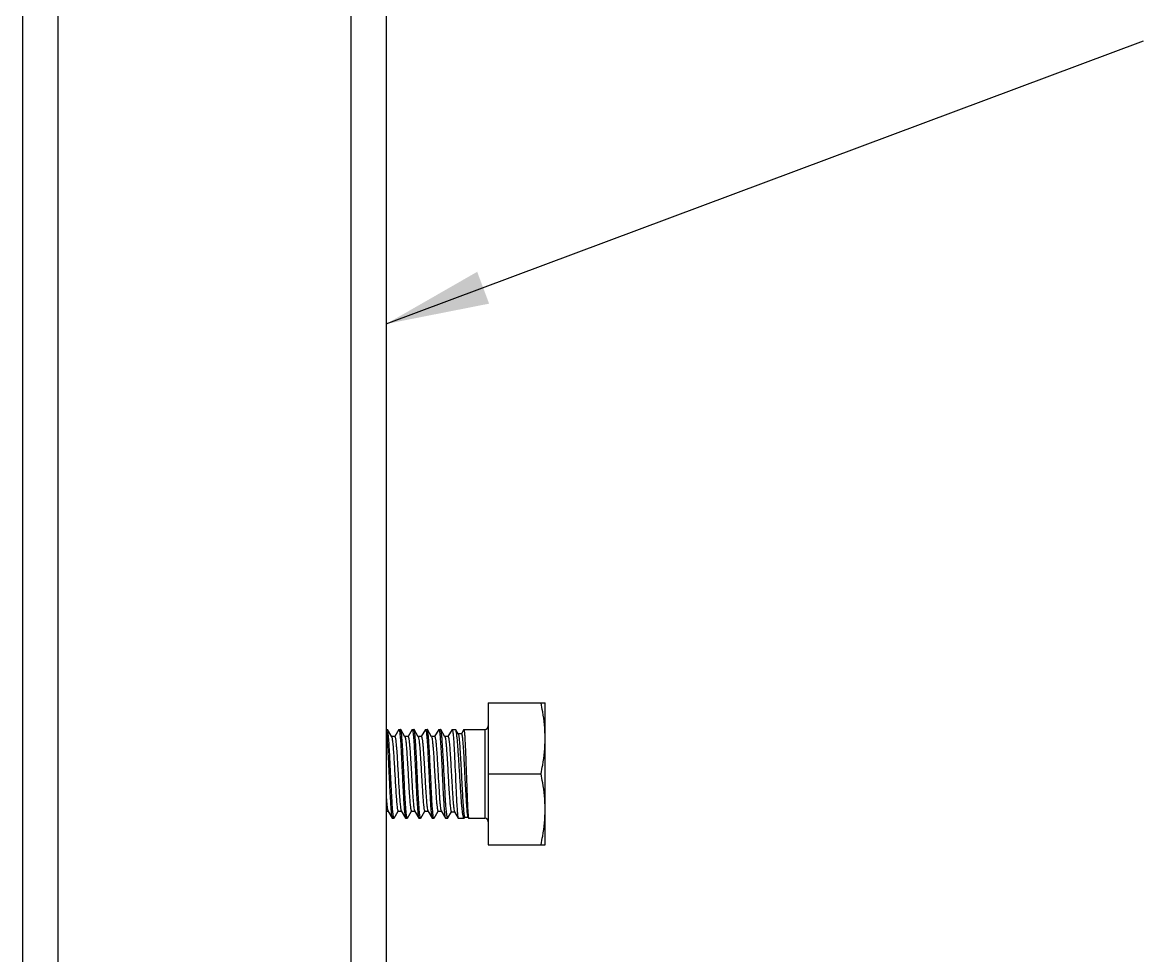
# Model space of a CAD drawing. Extents: x 54907 to 703237, y -798661 to -546661.
# Drawn here: x 384609 to 386234, y -579760 to -578407 of the extents above; entities that cross this region are included whole.
import ezdxf

# ---------------------------------------------------------------- set-up
doc = ezdxf.new("R2010")
doc.units = 0
doc.header["$LTSCALE"] = 1000
doc.header["$MEASUREMENT"] = 0
doc.styles.get("Standard").update_dxf_attribs({"font": 'gbenor.shx', "bigfont": 'gbcbig.shx'})
doc.dimstyles.get("Standard").update_dxf_attribs({"dimscale": 100, "dimtxt": 3.5, "dimasz": 1, "dimexe": 2.5, "dimexo": 3, "dimgap": 1.5, "dimtad": 1, "dimdec": 0, "dimzin": 0, "dimdsep": 46, "dimtxsty": 'Standard', "dimblk": 'ARCHTICK', "dimcen": 0.09, "dimadec": 0, "dimazin": 0, "dimtfac": 1, "dimtdec": 0, "dimtix": 1, "dimtmove": 2, "dimatfit": 3, "dimfxl": 0, "dimtolj": 1, "dimtzin": 0, "dimarcsym": 0})

# ---------------------------------------------------------------- blocks, each defined once
blk = doc.blocks.new('gfhhrryyfd')
at = {"linetype": 'Continuous'}
for p, q in [((3702790, -1740966.2), (3702790, -1743821.1)), ((3702824.3, -1740966.2), (3702824.3, -1743821.1)), ((3703107.2, -1740966.2), (3703107.2, -1743821.1)), ((3703141.5, -1740966.2), (3703141.5, -1743821.1)), ((3703240.1, -1742356.9), (3703240.1, -1742494)), ((3703240.1, -1742356.9), (3703295, -1742356.9)), ((3703295, -1742494), (3703295, -1742356.9)), ((3703141.5, -1742382.6), (3703142.6, -1742382.6)), ((3703146.8, -1742389.7), (3703142.7, -1742382.7)), ((3703153.7, -1742382.7), (3703149.7, -1742389.5)), ((3703153.7, -1742382.7), (3703153.8, -1742382.6)), ((3703153.8, -1742382.6), (3703155.4, -1742382.6)), ((3703155.6, -1742382.7), (3703155.4, -1742382.6)), ((3703159.6, -1742389.7), (3703155.6, -1742382.7)), ((3703166.5, -1742382.7), (3703162.6, -1742389.5)), ((3703166.5, -1742382.7), (3703166.7, -1742382.6)), ((3703166.7, -1742382.6), (3703168.3, -1742382.6)), ((3703168.5, -1742382.7), (3703168.3, -1742382.6)), ((3703172.5, -1742389.7), (3703168.5, -1742382.7)), ((3703179.4, -1742382.7), (3703175.4, -1742389.5)), ((3703179.4, -1742382.7), (3703179.5, -1742382.6)), ((3703179.5, -1742382.6), (3703181.2, -1742382.6)), ((3703181.3, -1742382.7), (3703181.2, -1742382.6)), ((3703185.4, -1742389.7), (3703181.3, -1742382.7)), ((3703192.2, -1742382.7), (3703188.3, -1742389.5)), ((3703192.2, -1742382.7), (3703192.4, -1742382.6)), ((3703192.4, -1742382.6), (3703194, -1742382.6)), ((3703194.2, -1742382.7), (3703194, -1742382.6)), ((3703198.2, -1742389.6), (3703194.2, -1742382.7)), ((3703205.1, -1742382.7), (3703201.1, -1742389.5)), ((3703205.1, -1742382.7), (3703205.2, -1742382.6)), ((3703205.2, -1742382.6), (3703208.5, -1742382.6)), ((3703208.7, -1742382.8), (3703208.5, -1742382.6)), ((3703211, -1742386.7), (3703208.7, -1742382.8)), ((3703214.1, -1742386.7), (3703211, -1742386.7)), ((3703211.1, -1742386.9), (3703211, -1742386.7)), ((3703214.1, -1742386.7), (3703214, -1742386.7)), ((3703216.4, -1742382.7), (3703214.1, -1742386.7)), ((3703216.4, -1742382.7), (3703216.5, -1742382.6)), ((3703216.5, -1742382.6), (3703236.7, -1742382.6)), ((3703236.7, -1742382.6), (3703236.7, -1742468.3)), ((3703149.8, -1742389.5), (3703146.7, -1742389.5)), ((3703162.7, -1742389.5), (3703159.5, -1742389.5)), ((3703175.5, -1742389.5), (3703172.4, -1742389.5)), ((3703188.4, -1742389.5), (3703185.3, -1742389.5)), ((3703185.4, -1742389.7), (3703185.4, -1742389.8)), ((3703201.2, -1742389.5), (3703198.1, -1742389.5)), ((3703240.1, -1742425.4), (3703291.1, -1742425.4)), ((3703141.5, -1742461.4), (3703143.3, -1742461.4)), ((3703143.2, -1742461.2), (3703147.2, -1742468.2)), ((3703149.2, -1742468.2), (3703153.1, -1742461.4)), ((3703153, -1742461.4), (3703156.1, -1742461.4)), ((3703156, -1742461.2), (3703160.1, -1742468.2)), ((3703162, -1742468.2), (3703166, -1742461.4)), ((3703165.9, -1742461.4), (3703169, -1742461.4)), ((3703168.9, -1742461.2), (3703172.9, -1742468.2)), ((3703174.9, -1742468.2), (3703178.8, -1742461.4)), ((3703178.7, -1742461.4), (3703181.8, -1742461.4)), ((3703181.7, -1742461.2), (3703185.8, -1742468.2)), ((3703187.7, -1742468.2), (3703191.7, -1742461.4)), ((3703191.6, -1742461.4), (3703194.7, -1742461.4)), ((3703194.5, -1742461), (3703194.6, -1742461.2)), ((3703194.6, -1742461.2), (3703198.7, -1742468.2)), ((3703201.2, -1742468.1), (3703204.6, -1742462.3)), ((3703204.5, -1742462.3), (3703207.6, -1742462.3)), ((3703207.5, -1742462.1), (3703211, -1742468.2)), ((3703147.2, -1742468.2), (3703147.4, -1742468.3)), ((3703147.4, -1742468.3), (3703149, -1742468.3)), ((3703149.2, -1742468.2), (3703149, -1742468.3)), ((3703160.1, -1742468.2), (3703160.3, -1742468.3)), ((3703160.3, -1742468.3), (3703161.9, -1742468.3)), ((3703162, -1742468.2), (3703161.9, -1742468.3)), ((3703172.9, -1742468.2), (3703173.1, -1742468.3)), ((3703173.1, -1742468.3), (3703174.7, -1742468.3)), ((3703174.9, -1742468.2), (3703174.7, -1742468.3)), ((3703185.8, -1742468.2), (3703186, -1742468.3)), ((3703186, -1742468.3), (3703187.6, -1742468.3)), ((3703187.7, -1742468.2), (3703187.6, -1742468.3)), ((3703198.7, -1742468.2), (3703198.8, -1742468.3)), ((3703198.8, -1742468.3), (3703201, -1742468.3)), ((3703201.2, -1742468.1), (3703201, -1742468.3)), ((3703211, -1742468.2), (3703211.2, -1742468.3)), ((3703211.2, -1742468.3), (3703216.7, -1742468.3)), ((3703217, -1742468), (3703216.7, -1742468.3)), ((3703217, -1742468), (3703217.4, -1742467.3)), ((3703217.4, -1742467.3), (3703220.5, -1742467.3)), ((3703220.4, -1742467.1), (3703221.1, -1742468.2)), ((3703221.1, -1742468.2), (3703221.1, -1742468.3)), ((3703221.1, -1742468.3), (3703236.7, -1742468.3)), ((3703240.1, -1742494), (3703295, -1742494))]:
    blk.add_line(p, q, dxfattribs=at)
for centre, start, end in [((3703236.7, -1742379.1), 270, 0), ((3703236.7, -1742471.7), 0, 90)]:
    blk.add_arc(centre, 3.43, start, end, dxfattribs=at)
for points, knots in [([(3703295, -1742391.2), (3703295, -1742382.5), (3703293.8, -1742371), (3703291.7, -1742359.7), (3703291.1, -1742356.9)], [0, 0, 0, 0, 0.749211, 1, 1, 1, 1]), ([(3703141.5, -1742384.1), (3703141.9, -1742386), (3703142.3, -1742391.1), (3703142.9, -1742400.3), (3703143.5, -1742412.2), (3703144, -1742420.9), (3703144.2, -1742425.4)], [0, 0, 0, 0, 0.140047, 0.370694, 0.667791, 1, 1, 1, 1]), ([(3703142.7, -1742382.7), (3703142.7, -1742382.7), (3703142.7, -1742382.6), (3703142.6, -1742382.6), (3703142.6, -1742382.6)], [0, 0, 0, 0, 0.33644, 1, 1, 1, 1]), ([(3703144.9, -1742406.6), (3703144.7, -1742403.5), (3703144.5, -1742399.2), (3703144.1, -1742393.6), (3703143.8, -1742390.2), (3703143.6, -1742387.4), (3703143.3, -1742385.3), (3703143.1, -1742383.8), (3703142.9, -1742383), (3703142.7, -1742382.7)], [0, 0, 0, 0, 0.384278, 0.548795, 0.691198, 0.809122, 0.900672, 0.964483, 1, 1, 1, 1]), ([(3703153.8, -1742382.6), (3703153.9, -1742382.6), (3703154, -1742382.7), (3703154.2, -1742383.3), (3703154.5, -1742384.5), (3703154.7, -1742386.5), (3703155, -1742389.3), (3703155.3, -1742392.8), (3703155.6, -1742396.9), (3703155.8, -1742401.6), (3703156, -1742404.9), (3703156.1, -1742406.6)], [0, 0, 0, 0, 0.007293, 0.021459, 0.073997, 0.159035, 0.275243, 0.420481, 0.591942, 0.786408, 1, 1, 1, 1]), ([(3703158.6, -1742425.4), (3703158.4, -1742420.2), (3703158, -1742412.7), (3703157.5, -1742403), (3703157.2, -1742396.7), (3703156.8, -1742391.5), (3703156.4, -1742387.4), (3703156.1, -1742384.7), (3703155.8, -1742383.4), (3703155.7, -1742382.9), (3703155.6, -1742382.7)], [0, 0, 0, 0, 0.363934, 0.530187, 0.678191, 0.802879, 0.899992, 0.966292, 0.987243, 1, 1, 1, 1]), ([(3703166.7, -1742382.6), (3703166.8, -1742382.6), (3703167, -1742382.9), (3703167.1, -1742383.5), (3703167.3, -1742384.6), (3703167.5, -1742386), (3703167.7, -1742387.8), (3703168, -1742390.9), (3703168.3, -1742395.5), (3703168.7, -1742401.9), (3703169.1, -1742409.2), (3703169.5, -1742417.2), (3703169.8, -1742422.7), (3703169.9, -1742425.4)], [0, 0, 0, 0, 0.006687, 0.021748, 0.045922, 0.079138, 0.121135, 0.17154, 0.295605, 0.446631, 0.618866, 0.805704, 1, 1, 1, 1]), ([(3703171.5, -1742425.4), (3703171.3, -1742420.2), (3703170.9, -1742412.7), (3703170.4, -1742403), (3703170, -1742396.7), (3703169.7, -1742391.5), (3703169.3, -1742387.4), (3703169, -1742384.7), (3703168.7, -1742383.4), (3703168.6, -1742382.9), (3703168.5, -1742382.7)], [0, 0, 0, 0, 0.363936, 0.530191, 0.678194, 0.802878, 0.899991, 0.966291, 0.987243, 1, 1, 1, 1]), ([(3703179.5, -1742382.6), (3703179.6, -1742382.6), (3703179.8, -1742382.9), (3703180, -1742383.5), (3703180.2, -1742384.6), (3703180.4, -1742386), (3703180.6, -1742387.8), (3703180.8, -1742390.9), (3703181.2, -1742395.5), (3703181.6, -1742401.9), (3703182, -1742409.2), (3703182.4, -1742417.2), (3703182.6, -1742422.7), (3703182.8, -1742425.4)], [0, 0, 0, 0, 0.006686, 0.021748, 0.045922, 0.079137, 0.121134, 0.171539, 0.2956, 0.446625, 0.618862, 0.805702, 1, 1, 1, 1]), ([(3703184.4, -1742425.4), (3703184.1, -1742420.2), (3703183.8, -1742412.7), (3703183.2, -1742403), (3703182.9, -1742396.7), (3703182.5, -1742391.5), (3703182.1, -1742387.4), (3703181.8, -1742384.7), (3703181.6, -1742383.4), (3703181.4, -1742382.9), (3703181.3, -1742382.7)], [0, 0, 0, 0, 0.363938, 0.530193, 0.678196, 0.802878, 0.89999, 0.96629, 0.987243, 1, 1, 1, 1]), ([(3703192.4, -1742382.6), (3703192.5, -1742382.6), (3703192.7, -1742382.9), (3703192.8, -1742383.5), (3703193, -1742384.6), (3703193.2, -1742386), (3703193.4, -1742387.8), (3703193.7, -1742390.9), (3703194, -1742395.5), (3703194.4, -1742401.9), (3703194.8, -1742409.2), (3703195.2, -1742417.2), (3703195.5, -1742422.7), (3703195.6, -1742425.4)], [0, 0, 0, 0, 0.006686, 0.021748, 0.045923, 0.079138, 0.121135, 0.171539, 0.295599, 0.446623, 0.618861, 0.805701, 1, 1, 1, 1]), ([(3703197.4, -1742425.4), (3703197.2, -1742420.3), (3703196.8, -1742412.7), (3703196.2, -1742403), (3703195.8, -1742396.8), (3703195.5, -1742391.5), (3703195.1, -1742387.4), (3703194.8, -1742384.8), (3703194.5, -1742383.4), (3703194.3, -1742382.9), (3703194.2, -1742382.7)], [0, 0, 0, 0, 0.36329, 0.529314, 0.6772, 0.8019, 0.899174, 0.965796, 0.986969, 1, 1, 1, 1]), ([(3703205.2, -1742382.6), (3703205.3, -1742382.6), (3703205.5, -1742382.9), (3703205.6, -1742383.5), (3703205.8, -1742384.6), (3703206, -1742386), (3703206.2, -1742387.8), (3703206.5, -1742390.9), (3703206.8, -1742395.5), (3703207.2, -1742401.9), (3703207.5, -1742409.2), (3703207.9, -1742417.2), (3703208.1, -1742422.7), (3703208.3, -1742425.4)], [0, 0, 0, 0, 0.006577, 0.021598, 0.045743, 0.078947, 0.120936, 0.171341, 0.295421, 0.446481, 0.618759, 0.805647, 1, 1, 1, 1]), ([(3703212.5, -1742425.4), (3703212.2, -1742420.3), (3703211.7, -1742412.8), (3703211.1, -1742403.2), (3703210.6, -1742397), (3703210.2, -1742391.7), (3703209.7, -1742387.6), (3703209.4, -1742384.9), (3703209, -1742383.5), (3703208.8, -1742383), (3703208.7, -1742382.8)], [0, 0, 0, 0, 0.359931, 0.524763, 0.672002, 0.796741, 0.894844, 0.963163, 0.985535, 1, 1, 1, 1]), ([(3703211.1, -1742386.9), (3703211.2, -1742387), (3703211.4, -1742387.5), (3703211.7, -1742389), (3703212, -1742391.6), (3703212.4, -1742395.8), (3703212.7, -1742401.1), (3703213.1, -1742407.4), (3703213.5, -1742414.4), (3703213.9, -1742421.8), (3703214.3, -1742429.4), (3703214.7, -1742436.9), (3703215.1, -1742444), (3703215.4, -1742450.4), (3703215.8, -1742456.1), (3703216.2, -1742460.6), (3703216.5, -1742463.7), (3703216.8, -1742465.6), (3703217, -1742466.5), (3703217.1, -1742467), (3703217.3, -1742467.3), (3703217.4, -1742467.3)], [0, 0, 0, 0, 0.007107, 0.018639, 0.0548, 0.107312, 0.174177, 0.252841, 0.34033, 0.433375, 0.528546, 0.622381, 0.711512, 0.792794, 0.863403, 0.920942, 0.963521, 0.978774, 0.989867, 0.996808, 1, 1, 1, 1]), ([(3703214.1, -1742386.7), (3703214.2, -1742386.7), (3703214.4, -1742387), (3703214.6, -1742387.6), (3703214.8, -1742388.5), (3703215.1, -1742390.5), (3703215.4, -1742393.7), (3703215.8, -1742398.6), (3703216.2, -1742404.4), (3703216.6, -1742411.1), (3703216.9, -1742418.3), (3703217.3, -1742425.9), (3703217.7, -1742433.4), (3703218.1, -1742440.8), (3703218.5, -1742447.5), (3703218.9, -1742453.6), (3703219.2, -1742458.7), (3703219.6, -1742462.6), (3703219.9, -1742465.2), (3703220.2, -1742466.5), (3703220.3, -1742467), (3703220.4, -1742467.1)], [0, 0, 0, 0, 0.00344, 0.010899, 0.022787, 0.039077, 0.08427, 0.144807, 0.218371, 0.302169, 0.393053, 0.48765, 0.582499, 0.674175, 0.759417, 0.835242, 0.899047, 0.9487, 0.982621, 0.993382, 1, 1, 1, 1]), ([(3703216.5, -1742382.6), (3703216.6, -1742382.6), (3703216.7, -1742383), (3703216.8, -1742383.5), (3703217, -1742384.6), (3703217.1, -1742386), (3703217.3, -1742387.8), (3703217.5, -1742390.9), (3703217.7, -1742395.5), (3703218, -1742401.9), (3703218.3, -1742409.2), (3703218.6, -1742417.2), (3703218.8, -1742422.7), (3703218.9, -1742425.4)], [0, 0, 0, 0, 0.006021, 0.020821, 0.044863, 0.078011, 0.119986, 0.170402, 0.294571, 0.445788, 0.618273, 0.805395, 1, 1, 1, 1]), ([(3703146.8, -1742389.7), (3703146.9, -1742389.9), (3703147.1, -1742390.6), (3703147.3, -1742391.9), (3703147.6, -1742393.8), (3703148, -1742397.2), (3703148.4, -1742402.6), (3703148.7, -1742407.1), (3703148.9, -1742409.7)], [0, 0, 0, 0, 0.038835, 0.104857, 0.1976, 0.315752, 0.620526, 1, 1, 1, 1]), ([(3703149.8, -1742389.5), (3703149.9, -1742389.5), (3703150.2, -1742390.1), (3703150.4, -1742391.1), (3703150.7, -1742392.9), (3703151, -1742395.2), (3703151.2, -1742398.1), (3703151.6, -1742403), (3703151.9, -1742406.9), (3703152.1, -1742409.7)], [0, 0, 0, 0, 0.022134, 0.075093, 0.160257, 0.276417, 0.421479, 0.592671, 1, 1, 1, 1]), ([(3703159.6, -1742389.7), (3703159.7, -1742389.8), (3703159.9, -1742390.3), (3703160.2, -1742391.6), (3703160.5, -1742393.9), (3703160.9, -1742397.6), (3703161.2, -1742402.3), (3703161.6, -1742407.8), (3703162, -1742413.9), (3703162.4, -1742420.5), (3703162.8, -1742427.2), (3703163.1, -1742433.9), (3703163.5, -1742440.2), (3703163.9, -1742446.1), (3703164.3, -1742451.1), (3703164.6, -1742455.3), (3703165, -1742458.1), (3703165.3, -1742459.8), (3703165.5, -1742460.6), (3703165.6, -1742461.1), (3703165.8, -1742461.4), (3703165.9, -1742461.4)], [0, 0, 0, 0, 0.007395, 0.019019, 0.054844, 0.106491, 0.172173, 0.249556, 0.335869, 0.428015, 0.522682, 0.616468, 0.706, 0.788063, 0.859716, 0.918399, 0.962047, 0.977755, 0.989231, 0.996485, 1, 1, 1, 1]), ([(3703162.7, -1742389.5), (3703162.7, -1742389.5), (3703162.9, -1742389.8), (3703163.1, -1742390.3), (3703163.3, -1742391.1), (3703163.5, -1742392.7), (3703163.9, -1742395.6), (3703164.3, -1742399.7), (3703164.6, -1742404.8), (3703165, -1742410.7), (3703165.4, -1742417), (3703165.8, -1742423.7), (3703166.2, -1742430.4), (3703166.5, -1742437), (3703166.9, -1742443.1), (3703167.3, -1742448.6), (3703167.7, -1742453.3), (3703168, -1742456.9), (3703168.4, -1742459.3), (3703168.7, -1742460.6), (3703168.8, -1742461), (3703168.9, -1742461.2)], [0, 0, 0, 0, 0.003516, 0.010771, 0.022251, 0.037961, 0.081618, 0.140314, 0.21198, 0.294058, 0.383605, 0.477402, 0.572078, 0.664229, 0.750542, 0.827917, 0.893586, 0.945213, 0.981012, 0.992619, 1, 1, 1, 1]), ([(3703172.5, -1742389.7), (3703172.6, -1742389.8), (3703172.7, -1742390.3), (3703173, -1742391.6), (3703173.3, -1742393.9), (3703173.7, -1742397.6), (3703174.1, -1742402.3), (3703174.5, -1742407.8), (3703174.9, -1742413.9), (3703175.2, -1742420.5), (3703175.6, -1742427.2), (3703176, -1742433.9), (3703176.4, -1742440.2), (3703176.8, -1742446.1), (3703177.1, -1742451.1), (3703177.5, -1742455.3), (3703177.8, -1742458.1), (3703178.1, -1742459.8), (3703178.3, -1742460.6), (3703178.5, -1742461.1), (3703178.6, -1742461.4), (3703178.7, -1742461.4)], [0, 0, 0, 0, 0.007397, 0.019019, 0.054844, 0.106491, 0.172173, 0.249556, 0.335869, 0.428015, 0.522683, 0.616468, 0.706, 0.788064, 0.859716, 0.918399, 0.962047, 0.977754, 0.989232, 0.996484, 1, 1, 1, 1]), ([(3703175.5, -1742389.5), (3703175.6, -1742389.5), (3703175.8, -1742389.8), (3703175.9, -1742390.3), (3703176.1, -1742391.1), (3703176.4, -1742392.7), (3703176.7, -1742395.6), (3703177.1, -1742399.7), (3703177.5, -1742404.8), (3703177.9, -1742410.7), (3703178.3, -1742417), (3703178.6, -1742423.7), (3703179, -1742430.4), (3703179.4, -1742437), (3703179.8, -1742443.1), (3703180.2, -1742448.6), (3703180.5, -1742453.3), (3703180.9, -1742456.9), (3703181.2, -1742459.3), (3703181.5, -1742460.6), (3703181.7, -1742461), (3703181.7, -1742461.2)], [0, 0, 0, 0, 0.003515, 0.010771, 0.022249, 0.037962, 0.081619, 0.140314, 0.21198, 0.294058, 0.383605, 0.477402, 0.572078, 0.664229, 0.750541, 0.827917, 0.893586, 0.945213, 0.981012, 0.992621, 1, 1, 1, 1]), ([(3703185.4, -1742389.8), (3703185.6, -1742390.2), (3703185.9, -1742391.6), (3703186.2, -1742394.2), (3703186.6, -1742398), (3703187, -1742402.7), (3703187.4, -1742408.2), (3703187.7, -1742414.3), (3703188.1, -1742420.9), (3703188.5, -1742427.5), (3703188.9, -1742434.2), (3703189.3, -1742440.5), (3703189.6, -1742446.2), (3703190, -1742451.3), (3703190.4, -1742455.4), (3703190.7, -1742458.2), (3703191, -1742459.8), (3703191.2, -1742460.6), (3703191.3, -1742461.1), (3703191.5, -1742461.4), (3703191.6, -1742461.4)], [0, 0, 0, 0, 0.020603, 0.057806, 0.110504, 0.176892, 0.254638, 0.340995, 0.432905, 0.527106, 0.620258, 0.709056, 0.790352, 0.861271, 0.919315, 0.962468, 0.977994, 0.989339, 0.996513, 1, 1, 1, 1]), ([(3703188.4, -1742389.5), (3703188.5, -1742389.5), (3703188.6, -1742389.8), (3703188.8, -1742390.2), (3703189, -1742391), (3703189.3, -1742392.7), (3703189.6, -1742395.4), (3703189.9, -1742399.4), (3703190.3, -1742404.4), (3703190.7, -1742410.1), (3703191.1, -1742416.3), (3703191.6, -1742425.1), (3703192.1, -1742433.8), (3703192.6, -1742442.2), (3703192.9, -1742447.7), (3703193.3, -1742452.5), (3703193.7, -1742456.3), (3703194, -1742459), (3703194.3, -1742460.5), (3703194.5, -1742461)], [0, 0, 0, 0, 0.003451, 0.010528, 0.02171, 0.037015, 0.079558, 0.136815, 0.206829, 0.287179, 0.375068, 0.467432, 0.652658, 0.739058, 0.81724, 0.884486, 0.938474, 0.977372, 1, 1, 1, 1]), ([(3703198.2, -1742389.6), (3703198.3, -1742389.8), (3703198.5, -1742390.2), (3703198.8, -1742391.5), (3703199.1, -1742394), (3703199.5, -1742397.7), (3703199.8, -1742402.4), (3703200.2, -1742408.1), (3703200.6, -1742414.3), (3703201, -1742421), (3703201.4, -1742427.8), (3703201.7, -1742434.6), (3703202.1, -1742441), (3703202.5, -1742446.9), (3703202.9, -1742452), (3703203.3, -1742456.2), (3703203.6, -1742459), (3703203.9, -1742460.7), (3703204.1, -1742461.5), (3703204.2, -1742462), (3703204.4, -1742462.3), (3703204.5, -1742462.3)], [0, 0, 0, 0, 0.007409, 0.01909, 0.055149, 0.107148, 0.173245, 0.251046, 0.337725, 0.430132, 0.524922, 0.618672, 0.708016, 0.789761, 0.861007, 0.919255, 0.962504, 0.978047, 0.989392, 0.996551, 1, 1, 1, 1]), ([(3703201.2, -1742389.5), (3703201.3, -1742389.5), (3703201.5, -1742389.7), (3703201.7, -1742390.2), (3703201.9, -1742391), (3703202.1, -1742392.8), (3703202.5, -1742395.6), (3703202.9, -1742399.9), (3703203.2, -1742405.1), (3703203.6, -1742411), (3703204, -1742417.5), (3703204.4, -1742424.3), (3703204.8, -1742431.1), (3703205.2, -1742437.8), (3703205.5, -1742444), (3703205.9, -1742449.5), (3703206.3, -1742454.2), (3703206.7, -1742457.9), (3703207, -1742460.2), (3703207.3, -1742461.5), (3703207.4, -1742462), (3703207.5, -1742462.1)], [0, 0, 0, 0, 0.003529, 0.010847, 0.022435, 0.038293, 0.08234, 0.141503, 0.213655, 0.296174, 0.386062, 0.480058, 0.574763, 0.666765, 0.752768, 0.829708, 0.894868, 0.945981, 0.981331, 0.99276, 1, 1, 1, 1]), ([(3703291.1, -1742425.4), (3703291.7, -1742422.6), (3703293.8, -1742411.3), (3703295, -1742399.8), (3703295, -1742391.2)], [0, 0, 0, 0, 0.250789, 1, 1, 1, 1]), ([(3703145.8, -1742425.4), (3703145.7, -1742423.8), (3703145.4, -1742417.5), (3703145.1, -1742411.3), (3703144.9, -1742406.6)], [0, 0, 0, 0, 0.258222, 1, 1, 1, 1]), ([(3703148.9, -1742409.7), (3703149, -1742412.5), (3703149.4, -1742418.4), (3703149.9, -1742427.3), (3703150.4, -1742436), (3703150.9, -1742444.1), (3703151.3, -1742450.1), (3703151.7, -1742454.2), (3703152, -1742456.7), (3703152.2, -1742458.6), (3703152.5, -1742460.1), (3703152.6, -1742460.9), (3703152.9, -1742461.4), (3703153, -1742461.4)], [0, 0, 0, 0, 0.165501, 0.339784, 0.511803, 0.670616, 0.80615, 0.862438, 0.909852, 0.947659, 0.975319, 0.992557, 1, 1, 1, 1]), ([(3703152.1, -1742409.7), (3703152.4, -1742415.3), (3703152.9, -1742423.7), (3703153.5, -1742434.8), (3703154, -1742442.6), (3703154.5, -1742449.5), (3703154.9, -1742454.4), (3703155.3, -1742457.5), (3703155.5, -1742459.2), (3703155.7, -1742460.3), (3703155.9, -1742461), (3703156, -1742461.2)], [0, 0, 0, 0, 0.324453, 0.489839, 0.64461, 0.779868, 0.887864, 0.929656, 0.962499, 0.985988, 1, 1, 1, 1]), ([(3703156.1, -1742406.6), (3703156.2, -1742408.1), (3703156.5, -1742414.4), (3703156.8, -1742420.7), (3703157, -1742425.4)], [0, 0, 0, 0, 0.238495, 1, 1, 1, 1]), ([(3703144.2, -1742425.4), (3703144.4, -1742430.6), (3703144.8, -1742438.2), (3703145.3, -1742447.9), (3703145.7, -1742454.1), (3703146, -1742459.4), (3703146.4, -1742463.5), (3703146.7, -1742466.1), (3703147, -1742467.5), (3703147.1, -1742468), (3703147.2, -1742468.2)], [0, 0, 0, 0, 0.363997, 0.530272, 0.678287, 0.802974, 0.90007, 0.966338, 0.987267, 1, 1, 1, 1]), ([(3703149, -1742468.3), (3703148.9, -1742468.3), (3703148.7, -1742468), (3703148.6, -1742467.4), (3703148.4, -1742466.3), (3703148.2, -1742464.9), (3703148, -1742463.1), (3703147.7, -1742460), (3703147.4, -1742455.4), (3703147, -1742449), (3703146.6, -1742441.6), (3703146.2, -1742433.7), (3703145.9, -1742428.2), (3703145.8, -1742425.4)], [0, 0, 0, 0, 0.006687, 0.021749, 0.045924, 0.07914, 0.121138, 0.171544, 0.295611, 0.44664, 0.618872, 0.805705, 1, 1, 1, 1]), ([(3703157, -1742425.4), (3703157.3, -1742430.6), (3703157.6, -1742438.2), (3703158.2, -1742447.9), (3703158.5, -1742454.1), (3703158.9, -1742459.4), (3703159.3, -1742463.5), (3703159.6, -1742466.1), (3703159.9, -1742467.5), (3703160, -1742468), (3703160.1, -1742468.2)], [0, 0, 0, 0, 0.363992, 0.530264, 0.678281, 0.802969, 0.900068, 0.966337, 0.987267, 1, 1, 1, 1]), ([(3703161.9, -1742468.3), (3703161.8, -1742468.3), (3703161.6, -1742468), (3703161.4, -1742467.4), (3703161.2, -1742466.3), (3703161, -1742464.9), (3703160.8, -1742463.1), (3703160.6, -1742460), (3703160.2, -1742455.4), (3703159.8, -1742449), (3703159.4, -1742441.6), (3703159, -1742433.7), (3703158.8, -1742428.2), (3703158.6, -1742425.4)], [0, 0, 0, 0, 0.006687, 0.02175, 0.045925, 0.079141, 0.121139, 0.171544, 0.29561, 0.446639, 0.618874, 0.805705, 1, 1, 1, 1]), ([(3703169.9, -1742425.4), (3703170.1, -1742430.6), (3703170.5, -1742438.2), (3703171, -1742447.9), (3703171.4, -1742454.1), (3703171.8, -1742459.4), (3703172.1, -1742463.5), (3703172.4, -1742466.1), (3703172.7, -1742467.5), (3703172.9, -1742468), (3703172.9, -1742468.2)], [0, 0, 0, 0, 0.36399, 0.530265, 0.678283, 0.80297, 0.900067, 0.966336, 0.987267, 1, 1, 1, 1]), ([(3703174.7, -1742468.3), (3703174.6, -1742468.3), (3703174.4, -1742468), (3703174.3, -1742467.4), (3703174.1, -1742466.3), (3703173.9, -1742464.9), (3703173.7, -1742463.1), (3703173.4, -1742460), (3703173.1, -1742455.4), (3703172.7, -1742449), (3703172.3, -1742441.6), (3703171.9, -1742433.7), (3703171.6, -1742428.2), (3703171.5, -1742425.4)], [0, 0, 0, 0, 0.006687, 0.02175, 0.045926, 0.079142, 0.121139, 0.171543, 0.295606, 0.446635, 0.618871, 0.805705, 1, 1, 1, 1]), ([(3703182.8, -1742425.4), (3703183, -1742430.6), (3703183.4, -1742438.2), (3703183.9, -1742447.9), (3703184.2, -1742454.1), (3703184.6, -1742459.4), (3703185, -1742463.5), (3703185.3, -1742466.1), (3703185.6, -1742467.5), (3703185.7, -1742468), (3703185.8, -1742468.2)], [0, 0, 0, 0, 0.363992, 0.53027, 0.678287, 0.802972, 0.900066, 0.966335, 0.987267, 1, 1, 1, 1]), ([(3703187.6, -1742468.3), (3703187.5, -1742468.3), (3703187.3, -1742468), (3703187.1, -1742467.4), (3703186.9, -1742466.3), (3703186.8, -1742464.9), (3703186.6, -1742463.1), (3703186.3, -1742460), (3703185.9, -1742455.4), (3703185.5, -1742449), (3703185.2, -1742441.6), (3703184.8, -1742433.7), (3703184.5, -1742428.2), (3703184.4, -1742425.4)], [0, 0, 0, 0, 0.006687, 0.021749, 0.045924, 0.07914, 0.121137, 0.17154, 0.295601, 0.446627, 0.618864, 0.805703, 1, 1, 1, 1]), ([(3703195.6, -1742425.4), (3703195.9, -1742430.6), (3703196.2, -1742438.2), (3703196.7, -1742447.9), (3703197.1, -1742454.1), (3703197.5, -1742459.4), (3703197.8, -1742463.5), (3703198.1, -1742466.1), (3703198.4, -1742467.5), (3703198.6, -1742468), (3703198.7, -1742468.2)], [0, 0, 0, 0, 0.363998, 0.530276, 0.678291, 0.802973, 0.900067, 0.966336, 0.987267, 1, 1, 1, 1]), ([(3703201, -1742468.3), (3703200.9, -1742468.3), (3703200.7, -1742468), (3703200.5, -1742467.4), (3703200.3, -1742466.3), (3703199.9, -1742464.2), (3703199.6, -1742460.6), (3703199.1, -1742455.4), (3703198.7, -1742449), (3703198.3, -1742441.6), (3703197.9, -1742433.7), (3703197.6, -1742428.2), (3703197.4, -1742425.4)], [0, 0, 0, 0, 0.007081, 0.022303, 0.046557, 0.07981, 0.172207, 0.296205, 0.44712, 0.619207, 0.805877, 1, 1, 1, 1]), ([(3703208.3, -1742425.4), (3703208.5, -1742430.7), (3703208.8, -1742438.3), (3703209.3, -1742448), (3703209.6, -1742454.3), (3703210, -1742459.6), (3703210.3, -1742463.2), (3703210.5, -1742465.5), (3703210.7, -1742466.8), (3703210.8, -1742467.6), (3703210.9, -1742468), (3703211, -1742468.2)], [0, 0, 0, 0, 0.366142, 0.533181, 0.681612, 0.806274, 0.90284, 0.939518, 0.968031, 0.988196, 1, 1, 1, 1]), ([(3703216.7, -1742468.3), (3703216.6, -1742468.3), (3703216.3, -1742468), (3703216.1, -1742467.4), (3703215.9, -1742466.3), (3703215.5, -1742464.2), (3703215, -1742460.6), (3703214.5, -1742455.4), (3703214, -1742449), (3703213.5, -1742441.6), (3703213, -1742433.7), (3703212.7, -1742428.2), (3703212.5, -1742425.4)], [0, 0, 0, 0, 0.007835, 0.023392, 0.047821, 0.08116, 0.173569, 0.297436, 0.448123, 0.619913, 0.806242, 1, 1, 1, 1]), ([(3703218.9, -1742425.4), (3703219, -1742428.1), (3703219.2, -1742433.4), (3703219.5, -1742441.1), (3703219.7, -1742448.2), (3703220, -1742454.6), (3703220.2, -1742459.8), (3703220.5, -1742463.5), (3703220.7, -1742465.7), (3703220.8, -1742466.9), (3703220.9, -1742467.7), (3703221, -1742468.1), (3703221.1, -1742468.2)], [0, 0, 0, 0, 0.188442, 0.370144, 0.538605, 0.687798, 0.812406, 0.907981, 0.943781, 0.971161, 0.989909, 1, 1, 1, 1]), ([(3703295, -1742459.7), (3703295, -1742451.1), (3703293.8, -1742439.6), (3703291.7, -1742428.3), (3703291.1, -1742425.4)], [0, 0, 0, 0, 0.749211, 1, 1, 1, 1]), ([(3703141.5, -1742447.4), (3703141.6, -1742449.2), (3703141.9, -1742452.3), (3703142.3, -1742456.4), (3703142.6, -1742459.1), (3703142.9, -1742460.5), (3703143.1, -1742461), (3703143.2, -1742461.2)], [0, 0, 0, 0, 0.381828, 0.682922, 0.89127, 0.958208, 1, 1, 1, 1]), ([(3703291.1, -1742494), (3703291.7, -1742491.2), (3703293.8, -1742479.9), (3703295, -1742468.4), (3703295, -1742459.7)], [0, 0, 0, 0, 0.250789, 1, 1, 1, 1])]:
    blk.add_open_spline(points, degree=3, knots=knots, dxfattribs=at)
blk.add_leader([(3703141.5, -1741990.7), (3703873.2, -1741717.2)], dimstyle='Standard', override={"dimgap": 20, "dimtad": 0})

msp = doc.modelspace()

# ---------------------------------------------------------------- block references
at = {"lineweight": -3, "xscale": 1.5, "yscale": 1.5, "zscale": 1.5}
msp.add_blockref('gfhhrryyfd', (-5169575.6, 2034142), dxfattribs=at)

doc.saveas('drawing.dxf')
